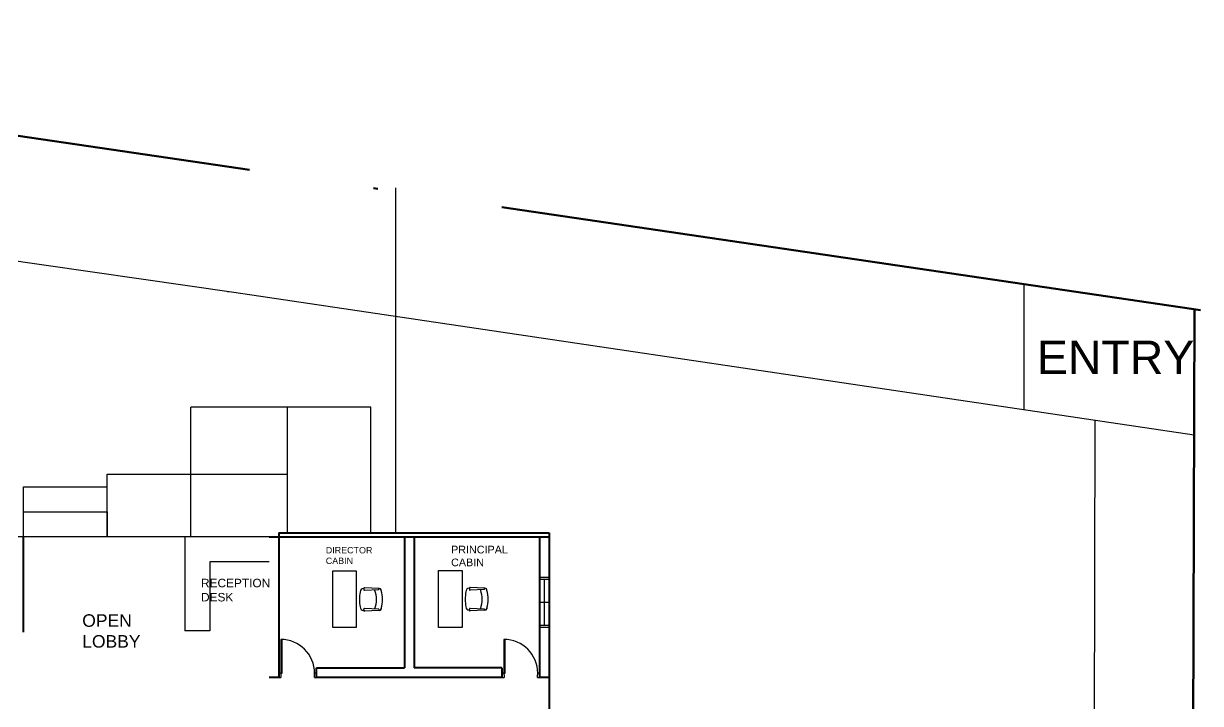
# Model space of a CAD drawing. Header units: metres. Extents: x -353 to 1688, y -477 to 135.
# Drawn here: x 259.17 to 287.29, y 97.17 to 113.43 of the extents above; entities that cross this region are included whole.
import ezdxf

# ---------------------------------------------------------------- set-up
doc = ezdxf.new("R2010")
doc.units = ezdxf.units.M
doc.header["$MEASUREMENT"] = 0
doc.linetypes.add('ACAD_ISO04W100', pattern=[30, 24, -3, 0, -3])
doc.layers.add('door space', color=1, linetype='Continuous')
doc.layers.add('WINDOW', color=10, linetype='Continuous')
for name, color, linetype, plot in [('FURNITURE', 130, 'Continuous', False), ('STAIR', 231, 'Continuous', False), ('TEXT', 141, 'Continuous', False)]:
    doc.layers.add(name, color=color, linetype=linetype, plot=plot)
doc.layers.add('SITE BOUNDARY', color=6, linetype='ACAD_ISO04W100', lineweight=60)
doc.layers.add('WALL', color=2, linetype='Continuous', lineweight=40)
doc.styles.get("Standard").update_dxf_attribs({"font": 'arial.ttf'})

msp = doc.modelspace()

# ---------------------------------------------------------------- linework, layer by layer
for p, q in [((284.692, 40.82872), (284.77418, 103.94826)), ((263.024, 101.15465), (263.024, 98.91156)), ((263.624, 100.55465), (263.624, 98.91156)), ((263.624, 98.91156), (263.024, 98.91156))]:
    msp.add_line(p, q)
at = {"layer": 'Defpoints'}
for p, q in [((240.77125, 110.37386), (264.19846, 107.00099)), ((283.07979, 104.19965), (283.07979, 107.19703)), ((264.19846, 107.00099), (287.14214, 103.59694)), ((287.15059, 106.59694), (287.15059, 103.59694)), ((265.04262, 101.15465), (254.70992, 101.15465)), ((265.04262, 100.55465), (263.624, 100.55465)), ((259.16905, 98.8764), (259.16992, 98.8764)), ((265.27262, 98.02465), (265.27262, 98.02465)), ((265.27262, 98.02465), (265.27262, 98.02465)), ((265.27262, 98.02465), (265.27262, 98.02465)), ((268.50262, 98.02465), (268.50163, 98.02465))]:
    msp.add_line(p, q, dxfattribs=at)
at = {"layer": 'door space'}
for p, q in [((265.3146, 98.70398), (265.3146, 97.89398)), ((265.3496, 97.89398), (265.3496, 98.70398)), ((270.64762, 98.70465), (270.64762, 97.89465)), ((270.68262, 97.89465), (270.68262, 98.70465)), ((265.3146, 97.89398), (265.2696, 97.89398)), ((265.2696, 97.89398), (265.2696, 97.79398)), ((265.3146, 97.89398), (265.3496, 97.89398)), ((265.3146, 97.89398), (265.3146, 97.85398)), ((266.1696, 97.89398), (266.1246, 97.89398)), ((266.1246, 97.85398), (266.1246, 97.89398)), ((266.1696, 97.79398), (266.1696, 97.89398)), ((270.64762, 97.89465), (270.60262, 97.89465)), ((270.60262, 97.89465), (270.60262, 97.79465)), ((270.64762, 97.89465), (270.68262, 97.89465)), ((270.64762, 97.89465), (270.64762, 97.85465)), ((271.50262, 97.89465), (271.45762, 97.89465)), ((271.45762, 97.85465), (271.45762, 97.89465)), ((271.50262, 97.79465), (271.50262, 97.89465)), ((265.2696, 97.79398), (265.3196, 97.79398)), ((265.3196, 97.85398), (265.3146, 97.85398)), ((265.3196, 97.85398), (265.3196, 97.79398)), ((266.1246, 97.85398), (266.1196, 97.85398)), ((266.1196, 97.79398), (266.1196, 97.85398)), ((266.1196, 97.79398), (266.1696, 97.79398)), ((270.60262, 97.79465), (270.65262, 97.79465)), ((270.65262, 97.85465), (270.64762, 97.85465)), ((270.65262, 97.85465), (270.65262, 97.79465)), ((271.45762, 97.85465), (271.45262, 97.85465)), ((271.45262, 97.79465), (271.45262, 97.85465)), ((271.45262, 97.79465), (271.50262, 97.79465))]:
    msp.add_line(p, q, dxfattribs=at)
for centre in [(265.3146, 97.89398), (270.64762, 97.89465)]:
    msp.add_ellipse(centre, major_axis=(-0.57276, 0.57276), ratio=1, start_param=3.92699082, end_param=5.49778714, dxfattribs=at)
at = {"layer": 'FURNITURE'}
for p, q in [((266.56208, 98.98567), (266.56208, 100.34567)), ((266.56208, 100.34567), (267.12208, 100.34567)), ((267.12208, 100.34567), (267.12208, 98.98567)), ((269.08792, 98.99035), (269.08792, 100.35035)), ((269.08792, 100.35035), (269.64792, 100.35035)), ((269.64792, 100.35035), (269.64792, 98.99035)), ((267.29812, 99.91609), (267.29812, 99.89807)), ((267.67091, 99.92229), (267.31568, 99.93805)), ((267.65608, 99.89122), (267.31568, 99.87612)), ((267.65717, 99.89236), (267.65717, 99.91981)), ((267.71836, 99.87072), (267.71284, 99.88946)), ((269.82396, 99.92077), (269.82396, 99.90275)), ((270.19675, 99.92697), (269.84152, 99.94273)), ((270.18192, 99.8959), (269.84152, 99.8808)), ((270.18302, 99.89704), (270.18302, 99.92449)), ((270.2442, 99.8754), (270.23868, 99.89414)), ((268.27262, 99.58965), (268.27262, 99.58965)), ((267.29812, 99.40073), (267.29812, 99.41875)), ((267.65608, 99.4256), (267.31568, 99.44071)), ((267.67091, 99.39453), (267.31568, 99.37877)), ((267.65717, 99.42446), (267.65717, 99.39273)), ((267.71836, 99.4461), (267.71284, 99.42736)), ((269.82396, 99.40541), (269.82396, 99.42343)), ((270.18192, 99.43028), (269.84152, 99.44539)), ((270.19675, 99.39921), (269.84152, 99.38345)), ((270.18302, 99.42914), (270.18302, 99.39741)), ((270.2442, 99.45078), (270.23868, 99.43204)), ((267.12208, 98.98567), (266.56208, 98.98567)), ((269.64792, 98.99035), (269.08792, 98.99035))]:
    msp.add_line(p, q, dxfattribs=at)
for centre, radius, start, end in [((267.29868, 99.83731), 0.08464, 90.715763, 180.354421), ((267.31512, 99.9205), 0.01756, 88.170837, 194.515353), ((267.31512, 99.89367), 0.01756, 165.484647, 271.829163), ((266.91355, 99.65829), 0.68942, 341.581248, 18.418752), ((267.65603, 99.89236), 0.00115, 272.540388, 360), ((267.66887, 99.8765), 0.04583, 16.41992, 87.459612), ((266.95409, 99.65841), 0.79321, 344.474788, 15.525212), ((270.68388, 99.66309), 0.96071, 169.299481, 190.700519), ((269.82452, 99.84199), 0.08464, 90.715763, 180.354421), ((269.84096, 99.92518), 0.01756, 88.170837, 194.515353), ((269.84096, 99.89835), 0.01756, 165.484647, 271.829163), ((269.43939, 99.66297), 0.68942, 341.581248, 18.418752), ((270.18187, 99.89704), 0.00115, 272.540388, 360), ((270.19472, 99.88118), 0.04583, 16.41992, 87.459612), ((269.47993, 99.66309), 0.79321, 344.474788, 15.525212), ((268.15804, 99.65841), 0.96071, 169.299481, 190.700519), ((267.29868, 99.47951), 0.08464, 179.645579, 269.284237), ((267.31512, 99.42315), 0.01756, 88.170837, 194.515353), ((267.31512, 99.39633), 0.01756, 165.484647, 271.829163), ((267.65603, 99.42446), 0.00115, 0, 87.459612), ((267.66887, 99.44032), 0.04583, 272.540388, 343.58008), ((269.82452, 99.48419), 0.08464, 179.645579, 269.284237), ((269.84096, 99.42783), 0.01756, 88.170837, 194.515353), ((269.84096, 99.40101), 0.01756, 165.484647, 271.829163), ((270.18187, 99.42914), 0.00115, 0, 87.459612), ((270.19472, 99.445), 0.04583, 272.540388, 343.58008)]:
    msp.add_arc(centre, radius, start, end, dxfattribs=at)
at = {"layer": 'SITE BOUNDARY'}
for p, q in [((240.82382, 113.42612), (287.29358, 106.57586)), ((287.15059, 106.59694), (286.96714, 41.50334))]:
    msp.add_line(p, q, dxfattribs=at)
at = {"layer": 'STAIR'}
for p, q in [((268.06992, 101.25465), (268.06992, 109.49813)), ((267.46992, 104.25465), (263.16992, 104.25465)), ((263.16992, 101.15465), (263.16992, 104.25465)), ((265.46992, 104.25465), (265.46992, 101.25465)), ((267.46992, 101.25465), (267.46992, 104.25465)), ((261.16992, 101.15465), (261.16992, 102.65465)), ((261.16992, 102.65465), (265.46992, 102.65465)), ((259.16992, 101.15465), (259.16992, 102.35465)), ((259.16992, 102.35465), (261.16992, 102.35465)), ((259.16992, 101.75465), (261.16992, 101.75465)), ((261.16992, 101.75465), (261.16992, 101.15465)), ((265.46992, 101.25465), (267.46992, 101.25465))]:
    msp.add_line(p, q, dxfattribs=at)
at = {"layer": 'WALL'}
for p, q in [((264.0587, 110.00099), (264.0587, 110.00099)), ((264.0587, 107.02111), (264.0587, 107.00099)), ((265.27262, 101.25465), (265.27262, 98.02465)), ((265.27262, 101.25465), (271.73262, 101.25465)), ((271.73262, 101.25465), (271.73262, 92.33465)), ((259.16992, 98.8764), (259.16992, 101.1602)), ((265.04262, 101.15465), (271.73262, 101.15465)), ((268.27262, 101.15465), (268.27262, 98.02465)), ((268.50262, 101.15465), (268.50262, 98.02465)), ((271.50262, 101.15465), (271.50262, 97.79465)), ((265.27191, 98.0236), (265.27191, 97.7936)), ((266.17191, 97.7936), (266.17191, 98.0236)), ((266.17191, 98.0236), (268.27262, 98.0236)), ((270.60262, 98.02465), (268.50262, 98.02465)), ((270.60262, 98.02465), (270.60262, 97.79465)), ((265.27191, 97.79465), (265.04262, 97.79465)), ((268.50163, 97.79465), (266.17191, 97.79465)), ((270.60262, 97.79465), (268.50163, 97.79465)), ((271.73262, 97.79465), (271.50262, 97.79465))]:
    msp.add_line(p, q, dxfattribs=at)
at = {"layer": 'WINDOW'}
for p, q in [((271.50262, 98.98965), (271.50262, 100.18965)), ((271.50262, 100.18965), (271.73262, 100.18965)), ((271.50262, 100.13965), (271.73262, 100.13965)), ((271.61762, 99.03965), (271.61762, 100.13965)), ((271.73262, 100.18965), (271.73262, 98.98965)), ((271.73262, 99.58965), (271.50262, 99.58965)), ((271.73262, 98.98965), (271.73262, 99.58965)), ((271.73262, 99.03965), (271.50262, 99.03965)), ((271.73262, 98.98965), (271.50262, 98.98965))]:
    msp.add_line(p, q, dxfattribs=at)

# ---------------------------------------------------------------- texts
at = {"layer": 'TEXT', "attachment_point": 1}
for s, width, gutter_width, insert, char_height in [('ENTRY', 0.1137345, 3.97206, (283.38564, 105.84518), 0.794412), ('DIRECTOR CABIN', 0.1302692, 0.76391, (266.39208, 100.91285), 0.1527823), ('PRINCIPAL CABIN', 0.2373658, 0.92025, (269.38671, 100.94317), 0.1840499), ('RECEPTION DESK ', 0.0515614, 1.01461, (263.41099, 100.15257), 0.202921), ('OPEN LOBBY', 0.0693657, 1.49379, (260.57288, 99.30428), 0.298757)]:
    msp.add_mtext_dynamic_manual_height_columns(s, width=width, gutter_width=gutter_width, heights=[0], dxfattribs=dict(at, insert=insert, char_height=char_height))

doc.saveas('drawing.dxf')
